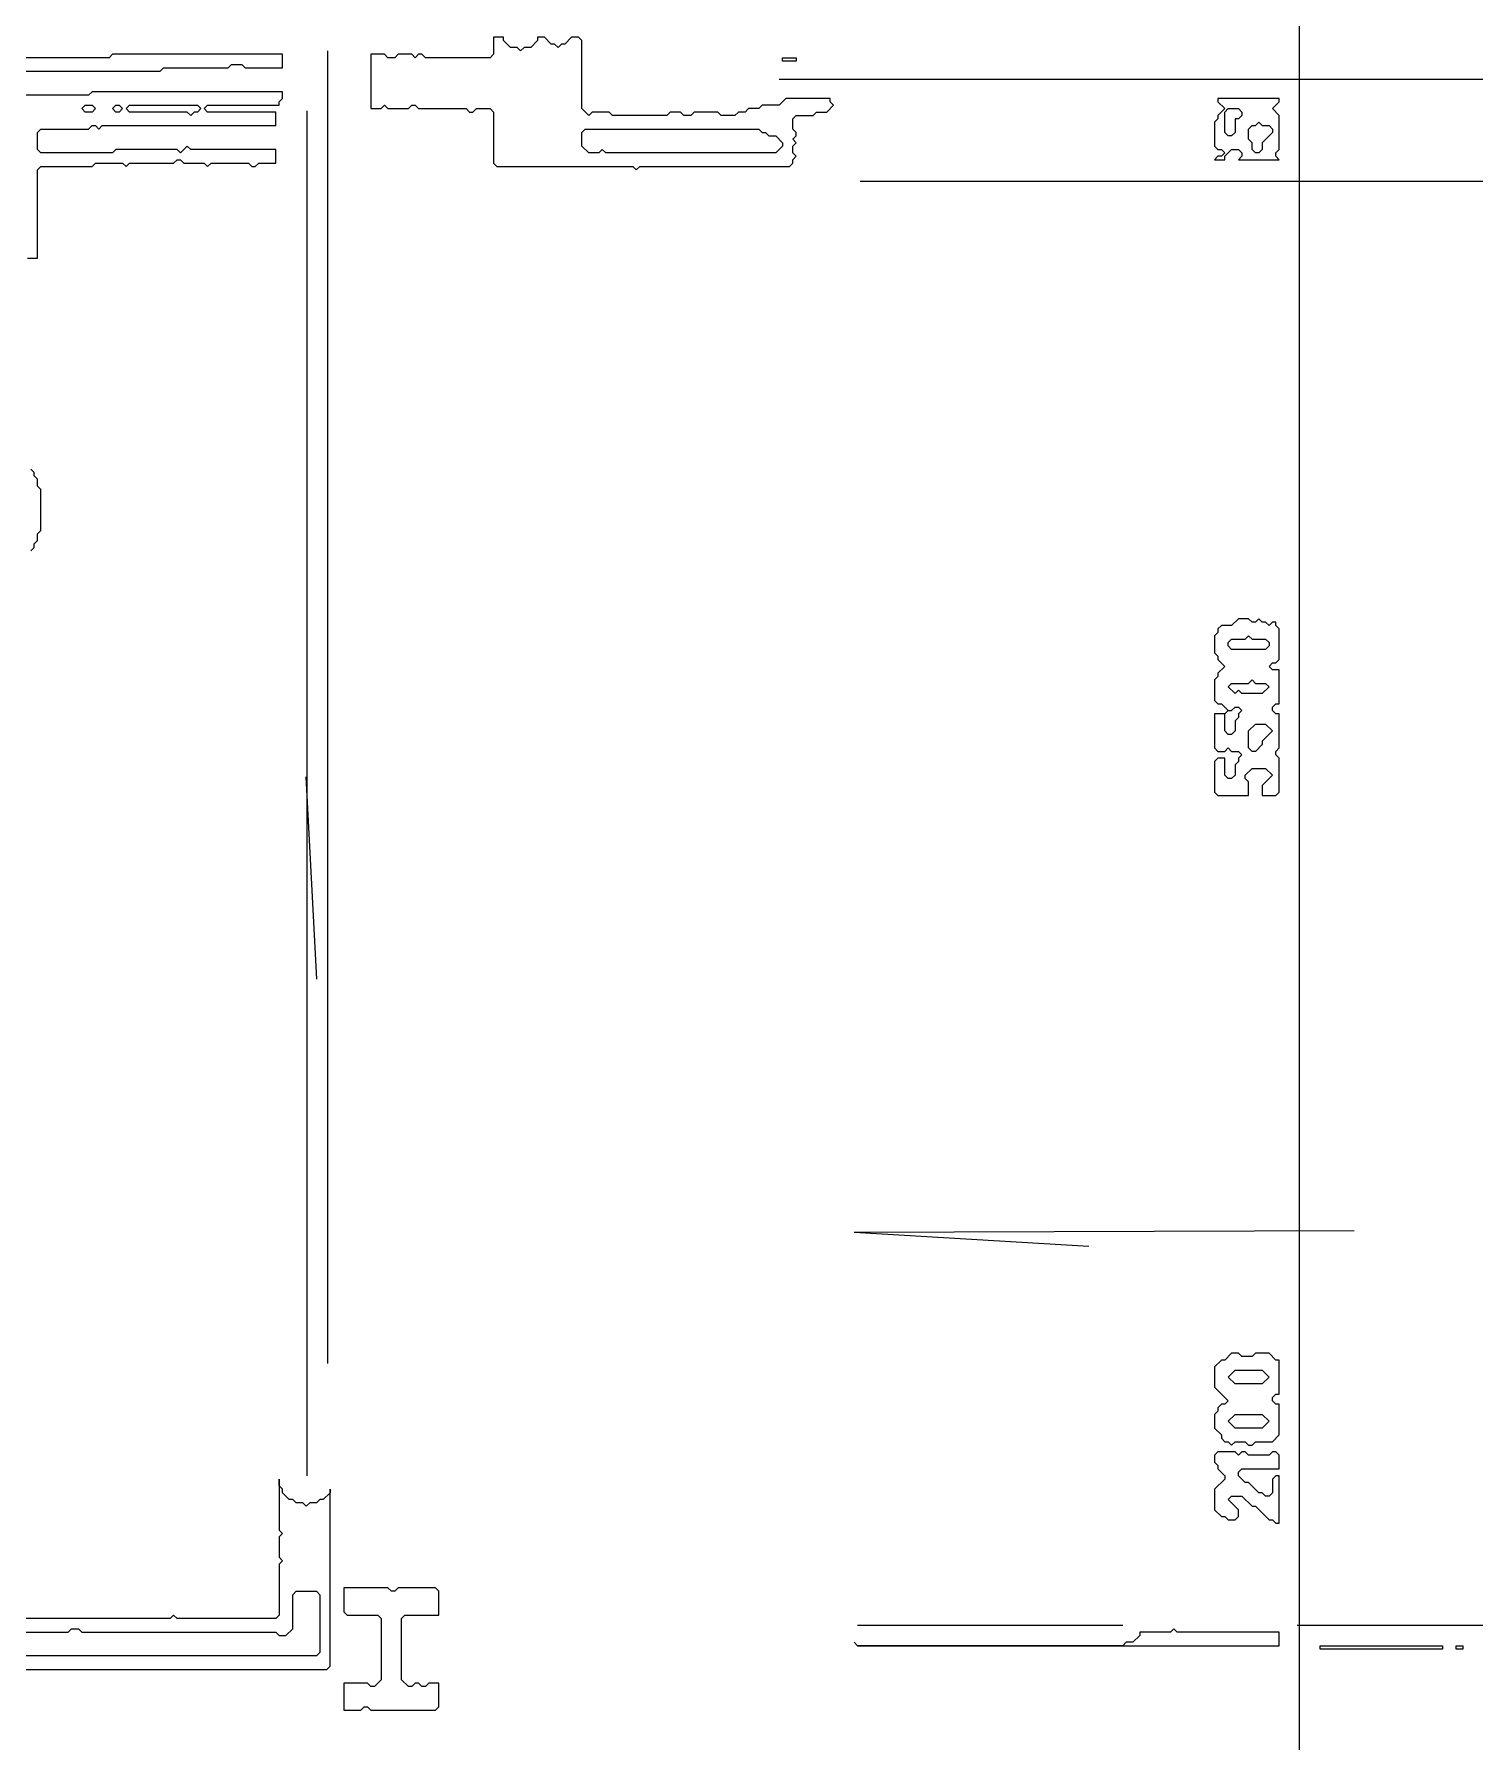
# Model space of a CAD drawing. Header units: millimetres. Extents: x 3 to 412, y 4 to 290.
# Drawn here: x 315.36 to 352.44, y 183.09 to 227.07 of the extents above; entities that cross this region are included whole.
import ezdxf

# ---------------------------------------------------------------- set-up
doc = ezdxf.new("R2010")
doc.units = ezdxf.units.MM
for name, color, linetype, lineweight in [('TRACE_CURVE', 6, 'CONTINUOUS', 0), ('TRACE_STRAIGHT', 5, 'CONTINUOUS', 0), ('TRACE_TEXT_SYMBOL', 6, 'CONTINUOUS', 0)]:
    doc.layers.add(name, color=color, linetype=linetype, lineweight=lineweight)

msp = doc.modelspace()

# ---------------------------------------------------------------- linework, layer by layer
at = {"layer": 'TRACE_CURVE', "color": 6}
msp.add_lwpolyline([(315.268, 213.769), (315.355, 213.856), (315.355, 213.944), (315.443, 214.032), (315.443, 214.207), (315.53, 214.294), (315.53, 215.345), (315.443, 215.433), (315.443, 215.608), (315.355, 215.696), (315.355, 215.783), (315.268, 215.871)], dxfattribs=at)
at = {"layer": 'TRACE_STRAIGHT', "color": 5}
for p, q in [((347.919, 252.733), (347.919, 171.12)), ((322.905, 226.642), (322.905, 192.839)), ((334.534, 225.911), (360.36, 225.911)), ((322.374, 225.097), (322.374, 189.949)), ((336.617, 223.283), (360.368, 223.283)), ((322.346, 207.945), (322.624, 202.735)), ((336.464, 196.218), (349.334, 196.26)), ((336.464, 196.218), (342.503, 195.86)), ((336.548, 186.095), (343.379, 186.095)), ((347.871, 186.095), (360.368, 186.095))]:
    msp.add_line(p, q, dxfattribs=at)
at = {"layer": 'TRACE_TEXT_SYMBOL', "color": 6}
for points in [[(327.178, 226.993), (327.178, 226.555), (327.09, 226.467), (325.426, 226.467), (325.339, 226.555), (325.251, 226.555), (325.163, 226.467), (325.076, 226.555), (324.726, 226.555), (324.638, 226.467), (324.463, 226.467), (324.375, 226.555), (324.025, 226.555), (324.025, 225.154), (324.288, 225.154), (324.375, 225.241), (324.463, 225.154), (324.988, 225.154), (325.076, 225.241), (325.163, 225.241), (325.251, 225.154), (326.477, 225.154), (326.565, 225.066), (326.652, 225.066), (326.74, 225.154), (327.09, 225.154), (327.178, 225.066), (327.178, 223.752), (327.265, 223.665), (330.768, 223.665), (330.856, 223.577), (330.943, 223.665), (334.797, 223.665), (334.884, 223.752), (334.884, 223.84), (334.972, 223.928), (334.884, 224.015), (334.884, 224.19), (334.972, 224.278), (334.884, 224.365), (334.972, 224.453), (334.972, 224.541), (334.884, 224.628), (334.884, 224.891), (334.972, 224.978), (335.41, 224.978), (335.497, 225.066), (335.76, 225.066), (335.935, 225.241), (335.848, 225.329), (335.848, 225.416), (334.709, 225.416), (334.534, 225.241), (334.096, 225.241), (334.008, 225.154), (333.746, 225.154), (333.658, 225.066), (333.483, 225.066), (333.395, 224.978), (333.045, 224.978), (332.958, 225.066), (332.345, 225.066), (332.257, 224.978), (332.082, 224.978)], [(332.082, 224.978), (331.994, 225.066), (331.732, 225.066), (331.644, 224.978), (330.243, 224.978), (330.155, 225.066), (329.717, 225.066), (329.63, 224.978), (329.455, 225.154), (329.455, 226.905), (329.367, 226.993), (329.192, 226.993), (329.017, 226.817), (328.929, 226.817), (328.842, 226.73), (328.754, 226.817), (328.666, 226.817), (328.491, 226.993), (328.316, 226.993), (328.316, 226.905), (328.141, 226.73), (327.966, 226.73), (327.878, 226.642), (327.791, 226.73), (327.616, 226.73), (327.44, 226.905), (327.44, 226.993), (327.178, 226.993)], [(316.844, 225.591), (316.756, 225.504), (314.567, 225.504)], [(321.573, 223.752), (321.573, 224.103), (319.384, 224.103), (319.296, 224.19), (319.121, 224.015), (319.033, 224.103), (317.457, 224.103), (317.369, 224.015), (315.53, 224.015), (315.443, 224.103), (315.443, 224.541), (315.53, 224.628), (316.756, 224.628), (316.844, 224.716), (316.931, 224.716), (317.019, 224.628), (317.107, 224.716), (321.573, 224.716), (321.573, 225.066), (319.821, 225.066), (319.734, 225.154), (319.821, 225.241), (321.66, 225.241), (321.66, 225.329), (321.748, 225.416), (321.748, 225.591), (316.844, 225.591)], [(315.18, 221.3), (315.443, 221.3), (315.443, 223.577), (315.53, 223.665), (316.844, 223.665), (316.931, 223.752), (317.632, 223.752), (317.72, 223.665), (317.807, 223.752), (318.946, 223.752), (319.033, 223.84), (319.121, 223.84), (319.208, 223.752), (319.734, 223.752), (319.821, 223.665), (319.909, 223.752), (320.872, 223.752), (320.96, 223.665), (321.047, 223.665), (321.135, 223.752), (321.573, 223.752)], [(346.356, 212.017), (346.181, 211.842), (345.919, 211.842), (345.831, 211.755), (345.831, 211.667), (345.743, 211.58), (345.743, 211.142), (345.831, 211.054), (345.831, 210.967), (346.006, 210.791), (345.831, 210.616), (345.831, 210.529), (345.743, 210.441), (345.743, 209.916), (345.831, 209.828), (345.919, 209.828), (346.094, 209.653), (346.006, 209.565), (345.743, 209.565), (345.743, 208.69), (345.831, 208.602), (346.006, 208.602), (346.094, 208.69), (346.181, 208.602), (346.356, 208.602), (346.444, 208.514), (346.356, 208.427), (346.356, 208.339), (346.269, 208.252), (346.269, 207.989), (346.181, 207.901), (346.094, 207.901), (346.006, 207.989), (346.006, 208.427), (345.831, 208.427), (345.743, 208.339), (345.743, 207.551), (345.831, 207.464), (346.619, 207.464), (346.619, 207.814), (346.532, 207.901), (346.532, 207.989), (346.707, 208.164), (347.057, 208.164), (347.232, 207.989), (346.969, 207.726), (346.969, 207.464), (347.32, 207.464), (347.407, 207.551), (347.407, 208.427), (347.32, 208.514), (347.32, 208.602), (347.407, 208.69), (347.407, 209.565), (347.32, 209.565), (347.232, 209.653), (347.232, 209.74), (347.32, 209.828), (347.407, 209.828), (347.407, 210.704), (347.232, 210.704), (347.145, 210.791), (347.232, 210.879), (347.32, 210.879)], [(347.32, 210.879), (347.407, 210.967), (347.407, 211.755), (347.32, 211.842), (347.32, 211.93), (347.232, 211.93), (347.145, 211.842), (347.057, 211.93), (346.969, 211.93), (346.882, 212.017), (346.794, 211.93), (346.707, 211.93), (346.619, 212.017), (346.356, 212.017)], [(314.742, 184.957), (322.887, 184.957), (322.974, 185.045), (322.974, 189.598), (322.974, 189.511), (322.799, 189.336), (322.711, 189.336), (322.624, 189.248), (322.449, 189.248), (322.361, 189.161), (322.273, 189.248), (322.098, 189.248), (322.011, 189.336), (321.923, 189.336), (321.748, 189.511), (321.748, 189.598), (321.66, 189.686), (321.66, 189.861), (321.66, 188.548), (321.748, 188.46), (321.66, 188.372), (321.66, 187.847), (321.748, 187.759), (321.66, 187.672), (321.66, 186.358), (321.573, 186.271), (319.033, 186.271), (318.946, 186.358), (318.858, 186.271), (314.742, 186.271)], [(314.742, 185.92), (316.231, 185.92), (316.318, 186.008), (316.494, 186.008), (316.581, 185.92), (321.573, 185.92), (321.66, 185.833), (321.836, 185.833), (322.011, 186.008), (322.011, 186.884), (322.098, 186.971), (322.624, 186.971), (322.711, 186.884), (322.711, 185.395), (322.624, 185.307), (314.742, 185.307)]]:
    msp.add_lwpolyline(points, dxfattribs=at)
for points in [[(317.369, 226.555), (317.282, 226.467), (310.626, 226.467), (310.539, 226.38), (310.539, 225.767), (310.801, 225.767), (310.801, 225.942), (310.976, 226.117), (311.064, 226.117), (311.152, 226.029), (311.239, 226.029), (311.327, 226.117), (318.595, 226.117), (318.683, 226.204), (320.347, 226.204), (320.434, 226.292), (320.697, 226.292), (320.785, 226.204), (321.748, 226.204), (321.748, 226.555)], [(334.621, 226.467), (334.972, 226.467), (334.972, 226.38), (334.621, 226.38)], [(316.581, 225.154), (316.669, 225.241), (316.844, 225.241), (316.931, 225.154), (316.844, 225.066), (316.669, 225.066)], [(317.369, 225.154), (317.457, 225.241), (317.544, 225.241), (317.632, 225.154), (317.544, 225.066), (317.457, 225.066)], [(317.72, 225.154), (317.807, 225.241), (319.559, 225.241), (319.646, 225.154), (319.559, 225.066), (319.471, 225.066), (319.384, 224.978), (319.296, 225.066), (317.807, 225.066)], [(345.831, 225.416), (345.831, 225.329), (346.006, 225.154), (345.831, 224.978), (345.831, 224.891), (345.743, 224.803), (345.743, 224.19), (345.831, 224.103), (345.919, 224.103), (346.006, 224.015), (345.919, 223.928), (345.831, 223.928), (345.743, 223.84), (346.006, 223.84), (346.006, 223.928), (346.181, 224.103), (346.356, 224.103), (346.444, 224.015), (346.444, 223.928), (346.356, 223.84), (347.407, 223.84), (347.32, 223.928), (347.32, 224.015), (347.407, 224.103), (347.407, 224.978), (347.232, 225.154), (347.407, 225.329), (347.407, 225.416)], [(346.006, 225.066), (346.094, 225.154), (346.356, 225.154), (346.444, 225.066), (346.444, 224.978), (346.356, 224.891), (346.269, 224.891), (346.269, 224.541), (346.181, 224.453), (346.094, 224.453), (346.006, 224.541)], [(346.794, 224.716), (346.882, 224.803), (346.969, 224.716), (347.145, 224.716), (347.232, 224.628), (347.232, 224.541), (346.969, 224.278), (346.969, 224.103), (346.882, 224.015), (346.794, 224.015), (346.707, 224.103), (346.707, 224.278), (346.619, 224.365), (346.619, 224.628), (346.707, 224.716)], [(329.455, 224.541), (329.542, 224.628), (334.008, 224.628), (334.096, 224.541), (334.184, 224.541), (334.271, 224.453), (334.446, 224.453), (334.621, 224.278), (334.621, 224.19), (334.446, 224.015), (330.068, 224.015), (329.98, 224.103), (329.892, 224.015), (329.63, 224.015), (329.455, 224.19)], [(346.532, 211.492), (346.619, 211.58), (346.707, 211.492), (347.057, 211.492), (347.145, 211.404), (347.145, 211.317), (347.057, 211.229), (346.181, 211.229), (346.094, 211.317), (346.094, 211.404), (346.181, 211.492)], [(346.619, 210.354), (346.707, 210.441), (346.794, 210.354), (347.057, 210.354), (347.145, 210.266), (346.969, 210.091), (346.444, 210.091), (346.356, 210.178), (346.269, 210.091), (346.094, 210.266), (346.181, 210.354)], [(346.181, 209.653), (346.269, 209.74), (346.356, 209.74), (346.444, 209.653), (346.356, 209.565), (346.356, 209.478), (346.269, 209.39), (346.269, 209.127), (346.181, 209.04), (346.094, 209.04), (346.006, 209.127), (346.006, 209.565), (346.094, 209.653)], [(346.794, 209.303), (347.057, 209.303), (347.232, 209.127), (346.969, 208.865), (346.969, 208.777), (346.794, 208.602), (346.707, 208.602), (346.619, 208.69), (346.619, 209.127)], [(346.181, 193.101), (346.006, 192.926), (345.919, 192.926), (345.743, 192.751), (345.743, 192.226), (346.094, 191.875), (346.006, 191.788), (345.919, 191.788), (345.831, 191.7), (345.831, 191.613), (345.743, 191.525), (345.743, 191.175), (345.919, 191), (345.919, 190.912), (346.006, 190.824), (346.094, 190.824), (346.181, 190.737), (346.269, 190.824), (346.532, 190.824), (346.619, 190.737), (346.707, 190.737), (346.794, 190.824), (347.232, 190.824), (347.407, 191), (347.407, 191.788), (347.32, 191.788), (347.232, 191.875), (347.232, 191.963), (347.32, 192.05), (347.407, 192.05), (347.407, 192.926), (347.32, 192.926), (347.145, 193.101), (346.794, 193.101), (346.707, 193.014), (346.444, 193.014), (346.356, 193.101)], [(346.269, 192.664), (346.969, 192.664), (347.145, 192.488), (346.969, 192.313), (346.269, 192.313), (346.094, 192.488)], [(346.269, 191.525), (346.969, 191.525), (347.145, 191.35), (346.969, 191.175), (346.269, 191.175), (346.094, 191.35)], [(345.831, 190.562), (345.743, 190.474), (345.743, 190.299), (345.831, 190.211), (345.831, 190.124), (346.006, 189.949), (346.006, 189.861), (345.743, 189.598), (345.743, 189.073), (345.919, 188.898), (346.006, 188.898), (346.094, 188.81), (346.269, 188.81), (346.356, 188.898), (346.356, 189.073), (346.094, 189.336), (346.181, 189.423), (346.444, 189.423), (346.707, 189.161), (346.794, 189.161), (347.145, 188.81), (347.232, 188.81), (347.32, 188.723), (347.407, 188.723), (347.407, 189.949), (347.32, 189.949), (347.232, 189.861), (347.232, 189.511), (347.145, 189.423), (347.057, 189.423), (346.969, 189.511), (346.882, 189.511), (346.619, 189.774), (346.532, 189.774), (346.356, 189.949), (346.356, 190.036), (346.444, 190.124), (347.407, 190.124), (347.407, 190.474), (347.32, 190.562), (347.232, 190.562), (347.145, 190.474), (346.619, 190.474), (346.532, 190.562), (346.444, 190.562), (346.356, 190.474), (346.269, 190.562)], [(323.324, 187.059), (323.324, 186.446), (323.412, 186.358), (324.2, 186.358), (324.288, 186.271), (324.288, 184.694), (324.113, 184.519), (324.025, 184.519), (323.937, 184.607), (323.324, 184.607), (323.324, 183.906), (323.762, 183.906), (323.85, 183.994), (323.937, 183.994), (324.025, 183.906), (325.689, 183.906), (325.776, 183.994), (325.776, 184.607), (325.514, 184.607), (325.426, 184.519), (325.339, 184.519), (325.251, 184.607), (325.163, 184.607), (325.076, 184.519), (324.988, 184.519), (324.813, 184.694), (324.813, 186.271), (324.901, 186.358), (325.776, 186.358), (325.776, 186.971), (325.689, 187.059), (324.726, 187.059), (324.638, 186.971), (324.55, 186.971), (324.463, 187.059)], [(344.693, 186.008), (344.605, 185.92), (343.817, 185.92), (343.817, 185.833), (343.642, 185.658), (343.466, 185.658), (343.379, 185.57), (336.548, 185.57), (336.461, 185.658), (336.548, 185.57), (347.407, 185.57), (347.407, 185.92), (344.78, 185.92)], [(348.458, 185.57), (351.611, 185.57), (351.611, 185.482), (348.458, 185.482)], [(351.961, 185.57), (352.136, 185.57), (352.136, 185.482), (351.961, 185.482)]]:
    msp.add_lwpolyline(points, close=True, dxfattribs=at)

doc.saveas('drawing.dxf')
